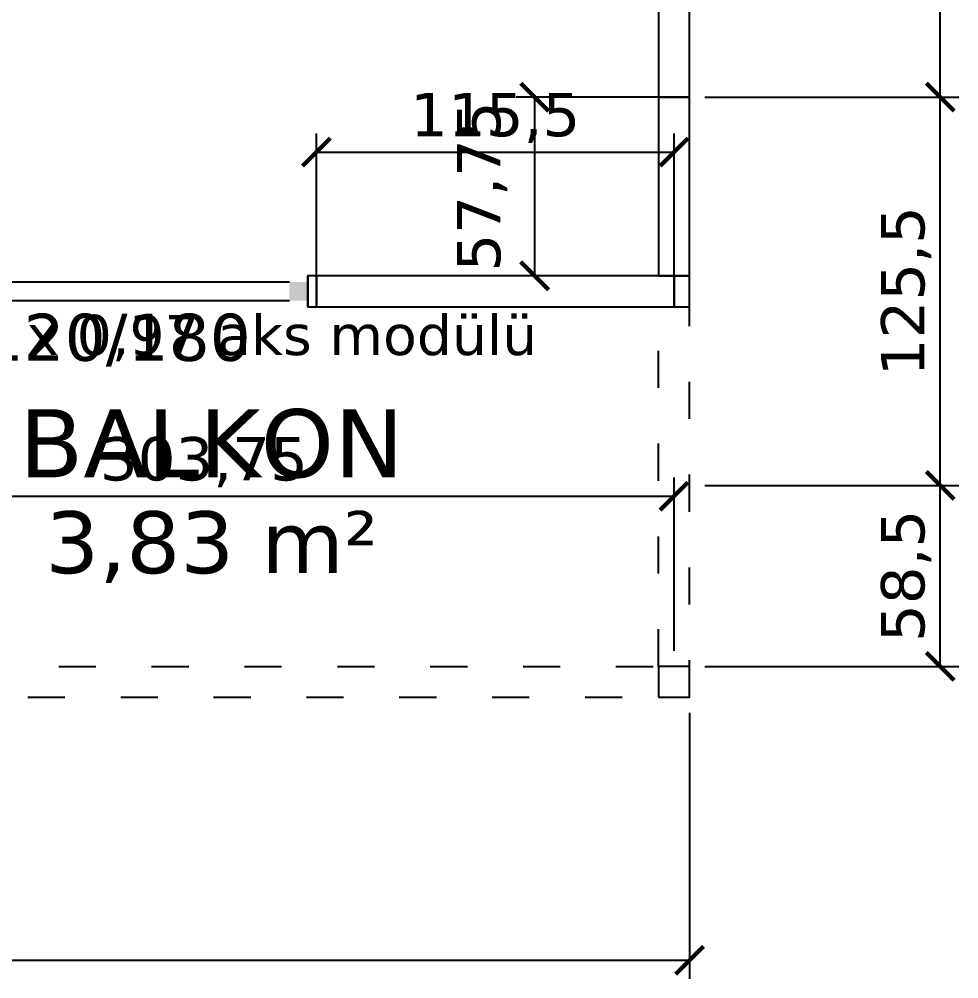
# Model space of a CAD drawing. Header units: centimetres. Extents: x -135 to 4099, y -1176 to 1044.
# Drawn here: x 1589.5 to 1893, y -91 to 219.2 of the extents above; entities that cross this region are included whole.
import ezdxf
from ezdxf.enums import TextEntityAlignment as Align

# ---------------------------------------------------------------- set-up
doc = ezdxf.new("R2010")
doc.units = ezdxf.units.CM
doc.linetypes.add('VERANDA_KESIK', pattern=[30, 12, -18])
for name, color, linetype in [('DIS_DUVAR_100', 30, 'Continuous'), ('KOSE_PROFIL_100', 8, 'Continuous'), ('ODA_ADLARI', 7, 'Continuous'), ('OLCULER', 7, 'Continuous'), ('OZEL_PANEL_OLCU_CM', 3, 'Continuous'), ('PENCERE', 10, 'Continuous'), ('VERANDA_DIKME', 1, 'Continuous'), ('VERANDA_PROFIL_100', 1, 'VERANDA_KESIK')]:
    doc.layers.add(name, color=color, linetype=linetype)
doc.styles.add('PORTMAN', font='DejaVuSans.ttf')
doc.styles.get("Standard").update_dxf_attribs({"font": 'DejaVuSans.ttf'})
doc.dimstyles.new('PORTMAN', dxfattribs={"dimtxt": 14, "dimasz": 9, "dimexe": 6, "dimexo": 5, "dimgap": 4, "dimtad": 1, "dimtxsty": 'PORTMAN', "dimblk": 'ARCHTICK', "dimcen": 2.5, "dimazin": 3, "dimtfac": 0.5, "dimtmove": 2, "dimatfit": 3})

# ---------------------------------------------------------------- blocks, each defined once
blk = doc.blocks.new('kaynak-pencere-120180')
at = {"layer": 'PENCERE', "color": 1}
for p, q in [((53839.87, 6703.82), (53839.87, 6713.82)), ((53959.87, 6703.82), (53959.87, 6713.82)), ((53845.87, 6711.82), (53953.87, 6711.82)), ((53845.87, 6705.82), (53953.87, 6705.82))]:
    blk.add_line(p, q, dxfattribs=at)
for points in [[(53839.87, 6705.82), (53845.87, 6705.82), (53839.87, 6711.82), (53845.87, 6711.82)], [(53959.87, 6705.82), (53953.87, 6705.82), (53959.87, 6711.82), (53953.87, 6711.82)]]:
    blk.add_solid(points, dxfattribs=at)
at = {"layer": 'PENCERE', "color": 0, "lineweight": 25}
blk.add_text('120/180', height=15.217, dxfattribs=at).set_placement((53854.7, 6686.34))
blk = doc.blocks.new('BOM_P02_PENCERE_1200x1800')
at = {"layer": 'PENCERE'}
blk.add_blockref('kaynak-pencere-120180', (0, 0), dxfattribs=at)
blk = doc.blocks.new('BOM_D03_1255p0_DIS_P02')
for points in [[(0, 122.75), (10, 122.75), (10, 125.5), (0, 125.5)], [(0, 0), (10, 0), (10, 2.75), (0, 2.75)]]:
    blk.add_lwpolyline(points, close=True)
at = {"layer": 'PENCERE', "rotation": 270}
blk.add_blockref('BOM_P02_PENCERE_1200x1800', (-6703.823, 53962.624), dxfattribs=at)
blk = doc.blocks.new('BOM_D11_1155p0_DIS_DOLU')
blk.add_lwpolyline([(0, 0), (10, 0), (10, 115.5), (0, 115.5)], close=True)
blk = doc.blocks.new('BOM_D18_577p5_DIS_DOLU')
blk.add_lwpolyline([(0, 0), (10, 0), (10, 57.75), (0, 57.75)], close=True)
blk = doc.blocks.new('BOM_D01_1255p0_DIS_DOLU')
blk.add_lwpolyline([(0, 0), (10, 0), (10, 125.5), (0, 125.5)], close=True)
blk = doc.blocks.new('BOM_B02_DIS_KOSE_50x100')
blk.add_lwpolyline([(0, 0), (5, 0), (5, 10), (0, 10)], close=True)
blk = doc.blocks.new('BOM_B04_VERANDA_DIKME_100x100')
blk.add_lwpolyline([(0, 0), (10, 0), (10, 10), (0, 10)], close=True)
blk = doc.blocks.new('BOM_V05_VERANDA_ON_3037p5')
at = {"lineweight": 25}
for p, q in [((10, 10), (293.75, 10)), ((0, 0), (303.75, 0))]:
    blk.add_line(p, q, dxfattribs=at)
blk = doc.blocks.new('BOM_V06_VERANDA_YAN_1262p5')
at = {"lineweight": 25}
for p, q in [((0, 0), (0, 126.25)), ((-10, 10), (-10, 116.25))]:
    blk.add_line(p, q, dxfattribs=at)
blk = doc.blocks.new('_ARCHTICK')
at = {"color": 0, "linetype": 'BYBLOCK', "const_width": 0.15}
blk.add_lwpolyline([(-0.5, -0.5), (0.5, 0.5)], dxfattribs=at)

msp = doc.modelspace()

# ---------------------------------------------------------------- block references
at = {"layer": 'DIS_DUVAR_100'}
for name, p in [('BOM_D01_1255p0_DIS_DOLU', (1796, 194)), ('BOM_D18_577p5_DIS_DOLU', (1796, 136.25))]:
    msp.add_blockref(name, p, dxfattribs=at)
for name, p, rotation in [('BOM_D03_1255p0_DIS_P02', (1685.5, 126.25), 90), ('BOM_D11_1155p0_DIS_DOLU', (1685.5, 136.25), 270)]:
    msp.add_blockref(name, p, dxfattribs=dict(at, rotation=rotation))
at = {"layer": 'KOSE_PROFIL_100'}
msp.add_blockref('BOM_B02_DIS_KOSE_50x100', (1801, 126.25), dxfattribs=at)
at = {"layer": 'VERANDA_DIKME'}
msp.add_blockref('BOM_B04_VERANDA_DIKME_100x100', (1796, 0), dxfattribs=at)
at = {"layer": 'VERANDA_PROFIL_100'}
for name, p in [('BOM_V06_VERANDA_YAN_1262p5', (1806, 0)), ('BOM_V05_VERANDA_ON_3037p5', (1502.25, 0))]:
    msp.add_blockref(name, p, dxfattribs=at)

# ---------------------------------------------------------------- texts
at = {"layer": 'ODA_ADLARI', "style": 'PORTMAN'}
for s, height, p in [('2,42 x 0,97 aks modülü', 13, (1651.625, 117.125)), ('BALKON', 22, (1651.625, 82.125)), ('3,83 m²', 20, (1651.625, 50.125))]:
    msp.add_text(s, height=height, dxfattribs=at).set_placement(p, align=Align.MIDDLE_CENTER)

# ---------------------------------------------------------------- dimensions: what is measured, and where the dimension line sits
at = {"layer": 'OLCULER'}
for base, p1, p2 in [((1887, 194), (1806, 194), (1806, 319.5)), ((1887, 68.5), (1806, 68.5), (1806, 194)), ((1887, 10), (1806, 10), (1806, 68.5))]:
    msp.add_linear_dim(base=base, p1=p1, p2=p2, angle=90, dimstyle='PORTMAN', override={"dimtxt": 14, "dimasz": 9, "dimexe": 6, "dimexo": 5, "dimdec": 2, "dimzin": 8, "dimdsep": 44}, dxfattribs=at).render()
for base, p1, p2 in [((1497.25, 65), (1497.25, 10), (1801, 10)), ((1053, -85), (1053, 0), (1806, 0))]:
    msp.add_linear_dim(base=base, p1=p1, p2=p2, dimstyle='PORTMAN', override={"dimtxt": 14, "dimasz": 9, "dimexe": 6, "dimexo": 5, "dimdec": 2, "dimzin": 8, "dimdsep": 44}, dxfattribs=at).render()
at = {"layer": 'OZEL_PANEL_OLCU_CM'}
msp.add_linear_dim(base=(1756, 136.25), p1=(1806, 136.25), p2=(1806, 194), angle=90, dimstyle='PORTMAN', override={"dimtxt": 14, "dimasz": 9, "dimexe": 6, "dimexo": 5, "dimdec": 2, "dimzin": 8, "dimdsep": 44}, dxfattribs=at).render()
msp.add_linear_dim(base=(1685.5, 176.25), p1=(1685.5, 126.25), p2=(1801, 126.25), dimstyle='PORTMAN', override={"dimtxt": 14, "dimasz": 9, "dimexe": 6, "dimexo": 5, "dimdec": 2, "dimzin": 8, "dimdsep": 44}, dxfattribs=at).render()

doc.saveas('drawing.dxf')
